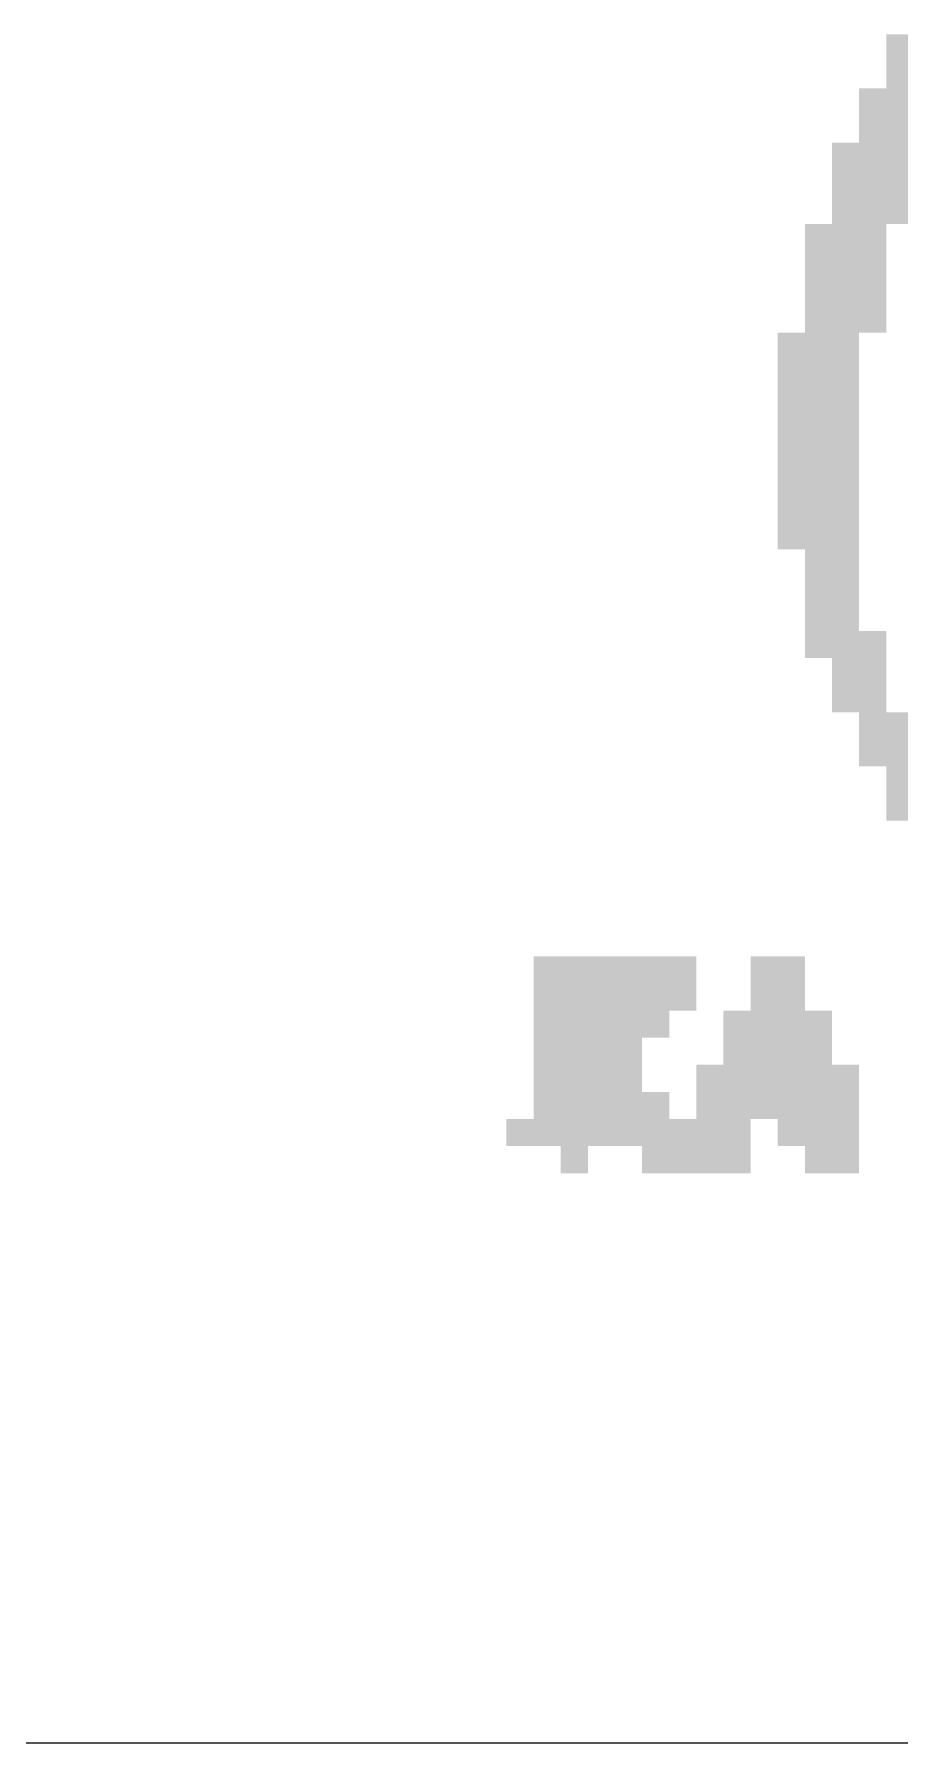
# Paper-space layout '02 Building 3D Model' of a CAD drawing. Header units: millimetres. Extents: x 5 to 415, y 7 to 290.
# Drawn here: x 365.4 to 373.38, y 85 to 100.75 of the extents above; entities that cross this region are included whole.
import ezdxf

# ---------------------------------------------------------------- set-up
doc = ezdxf.new("R2010")
doc.units = ezdxf.units.MM
doc.layers.add('BRANDING', color=7, linetype='Continuous')
doc.layers.add('SHEET', color=7, linetype='Continuous')

# ---------------------------------------------------------------- blocks, each defined once
blk = doc.blocks.new('SHEET_02_BUILDING_3D')
at = {"layer": 'BRANDING'}
for points in [[(373.25, 100.75), (373.5, 100.75), (373.25, 100.5), (373.5, 100.5)], [(373.25, 100.5), (373.5, 100.5), (373.25, 100.25), (373.5, 100.25)], [(373, 100.25), (373.25, 100.25), (373, 100), (373.25, 100)], [(373.25, 100.25), (373.5, 100.25), (373.25, 100), (373.5, 100)], [(373, 100), (373.25, 100), (373, 99.75), (373.25, 99.75)], [(373.25, 100), (373.5, 100), (373.25, 99.75), (373.5, 99.75)], [(372.75, 99.75), (373, 99.75), (372.75, 99.5), (373, 99.5)], [(373, 99.75), (373.25, 99.75), (373, 99.5), (373.25, 99.5)], [(373.25, 99.75), (373.5, 99.75), (373.25, 99.5), (373.5, 99.5)], [(372.75, 99.5), (373, 99.5), (372.75, 99.25), (373, 99.25)], [(373, 99.5), (373.25, 99.5), (373, 99.25), (373.25, 99.25)], [(373.25, 99.5), (373.5, 99.5), (373.25, 99.25), (373.5, 99.25)], [(372.75, 99.25), (373, 99.25), (372.75, 99), (373, 99)], [(373, 99.25), (373.25, 99.25), (373, 99), (373.25, 99)], [(373.25, 99.25), (373.5, 99.25), (373.25, 99), (373.5, 99)], [(372.5, 99), (372.75, 99), (372.5, 98.75), (372.75, 98.75)], [(372.75, 99), (373, 99), (372.75, 98.75), (373, 98.75)], [(373, 99), (373.25, 99), (373, 98.75), (373.25, 98.75)], [(372.5, 98.75), (372.75, 98.75), (372.5, 98.5), (372.75, 98.5)], [(372.75, 98.75), (373, 98.75), (372.75, 98.5), (373, 98.5)], [(373, 98.75), (373.25, 98.75), (373, 98.5), (373.25, 98.5)], [(372.5, 98.5), (372.75, 98.5), (372.5, 98.25), (372.75, 98.25)], [(372.75, 98.5), (373, 98.5), (372.75, 98.25), (373, 98.25)], [(373, 98.5), (373.25, 98.5), (373, 98.25), (373.25, 98.25)], [(372.5, 98.25), (373, 98.25), (372.5, 98), (373, 98)], [(373, 98.25), (373.25, 98.25), (373, 98), (373.25, 98)], [(372.25, 98), (372.5, 98), (372.25, 97.75), (372.5, 97.75)], [(372.5, 98), (372.75, 98), (372.5, 97.75), (372.75, 97.75)], [(372.75, 98), (373, 98), (372.75, 97.75), (373, 97.75)], [(372.25, 97.75), (372.5, 97.75), (372.25, 97.5), (372.5, 97.5)], [(372.5, 97.75), (372.75, 97.75), (372.5, 97.5), (372.75, 97.5)], [(372.75, 97.75), (373, 97.75), (372.75, 97.5), (373, 97.5)], [(372.25, 97.5), (372.5, 97.5), (372.25, 97.25), (372.5, 97.25)], [(372.5, 97.5), (372.75, 97.5), (372.5, 97.25), (372.75, 97.25)], [(372.75, 97.5), (373, 97.5), (372.75, 97.25), (373, 97.25)], [(372.25, 97.25), (372.5, 97.25), (372.25, 97), (372.5, 97)], [(372.5, 97.25), (372.75, 97.25), (372.5, 97), (372.75, 97)], [(372.75, 97.25), (373, 97.25), (372.75, 97), (373, 97)], [(372.25, 97), (372.5, 97), (372.25, 96.75), (372.5, 96.75)], [(372.5, 97), (372.75, 97), (372.5, 96.75), (372.75, 96.75)], [(372.75, 97), (373, 97), (372.75, 96.75), (373, 96.75)], [(372.25, 96.75), (372.5, 96.75), (372.25, 96.5), (372.5, 96.5)], [(372.5, 96.75), (372.75, 96.75), (372.5, 96.5), (372.75, 96.5)], [(372.75, 96.75), (373, 96.75), (372.75, 96.5), (373, 96.5)], [(372.25, 96.5), (372.5, 96.5), (372.25, 96.25), (372.5, 96.25)], [(372.5, 96.5), (372.75, 96.5), (372.5, 96.25), (372.75, 96.25)], [(372.75, 96.5), (373, 96.5), (372.75, 96.25), (373, 96.25)], [(372.25, 96.25), (372.5, 96.25), (372.25, 96), (372.5, 96)], [(372.5, 96.25), (372.75, 96.25), (372.5, 96), (372.75, 96)], [(372.75, 96.25), (373, 96.25), (372.75, 96), (373, 96)], [(372.5, 96), (372.75, 96), (372.5, 95.75), (372.75, 95.75)], [(372.75, 96), (373, 96), (372.75, 95.75), (373, 95.75)], [(372.5, 95.75), (373, 95.75), (372.5, 95.5), (373, 95.5)], [(372.5, 95.5), (372.75, 95.5), (372.5, 95.25), (372.75, 95.25)], [(372.75, 95.5), (373, 95.5), (372.75, 95.25), (373, 95.25)], [(372.5, 95.25), (372.75, 95.25), (372.5, 95), (372.75, 95)], [(372.75, 95.25), (373, 95.25), (372.75, 95), (373, 95)], [(373, 95.25), (373.25, 95.25), (373, 95), (373.25, 95)], [(372.75, 95), (373, 95), (372.75, 94.75), (373, 94.75)], [(373, 95), (373.25, 95), (373, 94.75), (373.25, 94.75)], [(372.75, 94.75), (373, 94.75), (372.75, 94.5), (373, 94.5)], [(373, 94.75), (373.25, 94.75), (373, 94.5), (373.25, 94.5)], [(373, 94.5), (373.25, 94.5), (373, 94.25), (373.25, 94.25)], [(373.25, 94.5), (373.5, 94.5), (373.25, 94.25), (373.5, 94.25)], [(373, 94.25), (373.5, 94.25), (373, 94), (373.5, 94)], [(373.25, 94), (373.5, 94), (373.25, 93.75), (373.5, 93.75)], [(373.25, 93.75), (373.5, 93.75), (373.25, 93.5), (373.5, 93.5)], [(370, 92.25), (370.5, 92.25), (370, 92), (370.5, 92)], [(370.5, 92.25), (370.75, 92.25), (370.5, 92), (370.75, 92)], [(370.75, 92.25), (371, 92.25), (370.75, 92), (371, 92)], [(371, 92.25), (371.25, 92.25), (371, 92), (371.25, 92)], [(371.25, 92.25), (371.5, 92.25), (371.25, 92), (371.5, 92)], [(372, 92.25), (372.5, 92.25), (372, 92), (372.5, 92)], [(370, 92), (370.25, 92), (370, 91.75), (370.25, 91.75)], [(370.25, 92), (370.5, 92), (370.25, 91.75), (370.5, 91.75)], [(370.5, 92), (370.75, 92), (370.5, 91.75), (370.75, 91.75)], [(370.75, 92), (371, 92), (370.75, 91.75), (371, 91.75)], [(371, 92), (371.25, 92), (371, 91.75), (371.25, 91.75)], [(371.25, 92), (371.5, 92), (371.25, 91.75), (371.5, 91.75)], [(372, 92), (372.5, 92), (372, 91.75), (372.5, 91.75)], [(370, 91.75), (370.25, 91.75), (370, 91.5), (370.25, 91.5)], [(370.25, 91.75), (370.5, 91.75), (370.25, 91.5), (370.5, 91.5)], [(370.5, 91.75), (370.75, 91.75), (370.5, 91.5), (370.75, 91.5)], [(370.75, 91.75), (371, 91.75), (370.75, 91.5), (371, 91.5)], [(371, 91.75), (371.25, 91.75), (371, 91.5), (371.25, 91.5)], [(371.75, 91.75), (372, 91.75), (371.75, 91.5), (372, 91.5)], [(372, 91.75), (372.5, 91.75), (372, 91.5), (372.5, 91.5)], [(372.5, 91.75), (372.75, 91.75), (372.5, 91.5), (372.75, 91.5)], [(370, 91.5), (370.25, 91.5), (370, 91.25), (370.25, 91.25)], [(370.25, 91.5), (370.5, 91.5), (370.25, 91.25), (370.5, 91.25)], [(370.5, 91.5), (370.75, 91.5), (370.5, 91.25), (370.75, 91.25)], [(370.75, 91.5), (371, 91.5), (370.75, 91.25), (371, 91.25)], [(371.75, 91.5), (372, 91.5), (371.75, 91.25), (372, 91.25)], [(372, 91.5), (372.25, 91.5), (372, 91.25), (372.25, 91.25)], [(372.25, 91.5), (372.5, 91.5), (372.25, 91.25), (372.5, 91.25)], [(372.5, 91.5), (372.75, 91.5), (372.5, 91.25), (372.75, 91.25)], [(370, 91.25), (370.25, 91.25), (370, 91), (370.25, 91)], [(370.25, 91.25), (370.75, 91.25), (370.25, 91), (370.75, 91)], [(370.75, 91.25), (371, 91.25), (370.75, 91), (371, 91)], [(371.5, 91.25), (371.75, 91.25), (371.5, 91), (371.75, 91)], [(371.75, 91.25), (372.5, 91.25), (371.75, 91), (372.5, 91)], [(372.5, 91.25), (372.75, 91.25), (372.5, 91), (372.75, 91)], [(372.75, 91.25), (373, 91.25), (372.75, 91), (373, 91)], [(370, 91), (370.5, 91), (370, 90.75), (370.5, 90.75)], [(370.5, 91), (370.75, 91), (370.5, 90.75), (370.75, 90.75)], [(370.75, 91), (371, 91), (370.75, 90.75), (371, 90.75)], [(371, 91), (371.25, 91), (371, 90.75), (371.25, 90.75)], [(371.5, 91), (371.75, 91), (371.5, 90.75), (371.75, 90.75)], [(371.75, 91), (372, 91), (371.75, 90.75), (372, 90.75)], [(372, 91), (372.25, 91), (372, 90.75), (372.25, 90.75)], [(372.25, 91), (372.5, 91), (372.25, 90.75), (372.5, 90.75)], [(372.5, 91), (372.75, 91), (372.5, 90.75), (372.75, 90.75)], [(372.75, 91), (373, 91), (372.75, 90.75), (373, 90.75)], [(369.75, 90.75), (370, 90.75), (369.75, 90.5), (370, 90.5)], [(370, 90.75), (370.5, 90.75), (370, 90.5), (370.5, 90.5)], [(370.5, 90.75), (370.75, 90.75), (370.5, 90.5), (370.75, 90.5)], [(370.75, 90.75), (371, 90.75), (370.75, 90.5), (371, 90.5)], [(371, 90.75), (371.25, 90.75), (371, 90.5), (371.25, 90.5)], [(371.25, 90.75), (371.75, 90.75), (371.25, 90.5), (371.75, 90.5)], [(371.75, 90.75), (372, 90.75), (371.75, 90.5), (372, 90.5)], [(372.25, 90.75), (372.5, 90.75), (372.25, 90.5), (372.5, 90.5)], [(372.5, 90.75), (373, 90.75), (372.5, 90.5), (373, 90.5)], [(370.25, 90.5), (370.5, 90.5), (370.25, 90.25), (370.5, 90.25)], [(371, 90.5), (372, 90.5), (371, 90.25), (372, 90.25)], [(372.5, 90.5), (373, 90.5), (372.5, 90.25), (373, 90.25)]]:
    blk.add_solid(points, dxfattribs=at)
at = {"layer": 'SHEET', "lineweight": 18}
blk.add_line((342, 85), (415, 85), dxfattribs=at)

psp = doc.layouts.new('02 Building 3D Model')

# ---------------------------------------------------------------- block references
psp.add_blockref('SHEET_02_BUILDING_3D', (0, 0))

doc.saveas('drawing.dxf')
